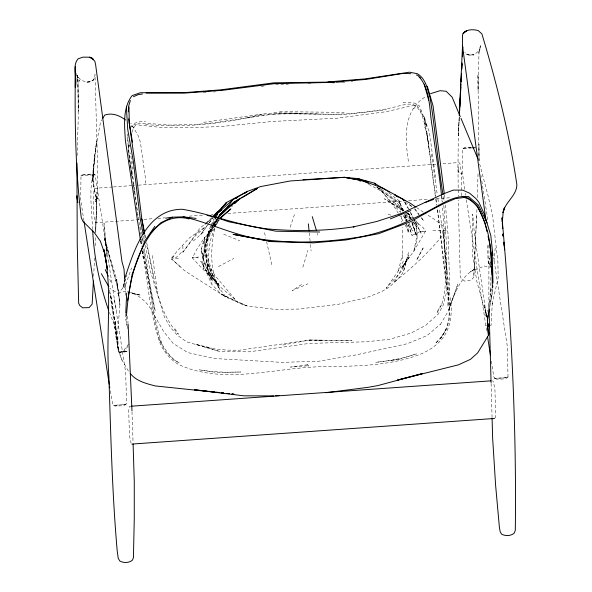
<?xml version="1.0" encoding="UTF-8"?>
<svg xmlns="http://www.w3.org/2000/svg" width="592" height="592" viewBox="0 0 592 592"><rect width="100%" height="100%" fill="white"/><g stroke="black" fill="none" stroke-linecap="round" stroke-linejoin="round"><path stroke-width="0.44" stroke-dasharray="2.96 2.22" d="M478.972 160.269L478.987 144.204L479.002 160.846M479.002 160.95L477.929 74.274L478.077 90.805L478.965 53.199L480.771 44.652L478.514 53.102L479.986 49.077C477.33 53.731 470.736 56.839 465.8 53.931L469.619 55.1L473.911 54.901L468.168 54.975L464.809 52.318M461.279 195.782L461.331 191.253M461.338 190.35L461.516 173.138L459.954 163.658L459 162.563L441.491 163.799M128.782 144.714L128.679 152.832L131.609 173.626M490.827 277.441L490.59 294.986L491.249 287.86L489.221 302.971M77.123 155.689L78.218 119.007L78.033 81.474L77.493 75.917L78.492 111.266L78.033 81.474L76.331 73.179L79.461 81.245L77.027 75.354C79.691 80.638 85.981 82.969 91.582 81.533L93.24 80.209L94.779 77.833L91.582 81.533L85.958 82.258L89.806 81.881L93.24 80.209L94.639 78.033L94.994 74.518L97.761 170.452L97.436 198.002L95.608 201.805L96.873 198.091L95.593 232.752L96.925 192.259L95.704 232.234M93.262 184.142L96.363 198.379C89.303 173.367 96.045 146.868 100.536 121.996L101.92 119.71M95.534 237.688L95.105 246.894M476.908 209.524L473.778 277.16L471.01 280.408L464.609 281.126L460.998 278.144L460.258 276.331L458.326 200.052M477.285 197.521L478.01 174.425L478.758 171.872M213.483 224.879L207.74 235.061L204.906 246.22L207 262.781L215.806 276.523L235.705 300.026L219.232 286.003L208.362 271.876L213.224 279.017L204.447 263.477L201.458 248.566C202.679 262.256 208.354 274.888 218.759 284.116C209.146 276.064 200.718 267.125 192.356 257.868L196.788 249.38L204.499 237.621L203.448 268.983L201.458 248.566L204.499 237.621L213.601 227.35M415.554 220.276L418.818 224.331L416.539 222.355L423.102 227.617L425.433 231.161L413.845 251.186L401.102 268.354L409.183 257.187L402.427 267.821L408.931 254.952L401.968 270.699L386.25 288.178L398.357 270.892L403.167 261.583C401.576 250.216 403.707 238.709 402.308 227.291M129.515 144.581L129.441 146.379L129.182 145.543M125.733 313.886L125.526 318.4L127.31 326.939M476.619 216.087L473.778 277.16M459.185 117.475L458.326 135.783L457.964 166.803L458.282 196.359M486.935 317.475L485.055 314.552L485.218 311.037L476.96 281.992L472.697 255.988L472.756 214.186L474.392 233.87L486.506 316.498L484.212 304.932L487.001 316.594M459.214 117.586L458.326 135.783L459.281 117.394M93.617 276.427L94.55 257.964M92.648 229.474L90.887 199.941L90.946 188.966L96.526 141.303L92.485 181.64L94.89 155.215M92.485 181.64L93.736 168.372L93.854 186.88M493.972 261.213L495.423 245.932M126.362 316.898L127.273 328.619M145.299 183.35L145.669 179.894L140.415 142.309L137.936 135.131L130.802 123.217M489.947 303.888L491.834 295.023L492.529 288.6M214.711 228.771C210.419 248.906 209.701 271.01 219.78 289.577L214.023 278.529L207 262.781L213.638 277.108L206.601 253.554L208.347 235.897L204.906 246.22L213.446 227.047M215.029 227.039L216.45 219.255M489.843 306.501L492.463 292.13L492.381 288.615M124.675 278.765L122.759 288.496L123.499 285.98M486.099 316.461L487.571 310.289M398.357 270.892L402.405 254.434M441.691 304.673L438.82 308.166L436.859 313.242L441.691 304.673L444.4 294.098L445.517 282.081L444.614 243.083L442.579 206.504M182.869 245.872L182.921 252.229L195.345 235.86L205.135 227.054L189.47 237.88L177.089 251.274L171.073 258.667L173.597 256.521L171.562 259.044L184.689 270.773L226.085 297.243L221.23 294.046L246.812 305.894L226.085 297.243L205.683 270.041L212.683 281.23L200.806 261.25L205.683 270.041L211.418 284.005L221.23 294.046L240.034 303.504L246.812 305.894L274.111 309.305L298.028 309.091L337.958 304.384L366.707 297.576L381.588 291.627L389.469 287.083L401.11 275.613L403.648 271.055L408.776 251.378M403.648 271.055L406.297 261.383L393.754 282.458C412.942 267.073 431.427 250.431 446.139 230.606L443.66 226.507L434.365 219.329L424.708 213.098M124.727 281.785L126.703 275.073M441.625 336.767L435.194 343.471C451.689 330.78 450.682 307.507 447.16 289.059C442.794 262.434 441.136 235.461 437.125 208.784M489.591 302.505L491.834 295.023M302.852 267.162L307.907 250.416M130.521 128.568L131.298 126.037L134.628 124.564L160.861 127.435L187.331 127.791L221.201 126.503L272.764 121.449L337.063 118.193L386.11 111.71L409.094 106.39L414.726 105.406L416.997 105.561C421.926 111.688 424.605 119.673 426.603 127.221L424.249 116.025L426.114 124.609L424.627 127.746M124.246 283.02L122.625 288.297L118.163 293.514L109.727 288.304M124.512 282.147L125.326 279.505M290.161 227.187L294.868 213.32M485.055 314.552L485.78 312.465M214.593 228.157L210.463 240.012L208.177 255.389L208.021 269.138L214.038 280.112L219.232 286.003L211.092 272.453L204.358 248.462L208.769 231.235L211.884 226.366M215.777 224.768L218.137 217.989M132.001 132.275L133.57 127.798L136.049 124.72L139.564 123.38L144.441 123.254L170.267 125.067L197.277 124.379L212.809 122.907L273.837 114.004L288.06 113.553L343.752 114.685L386.502 109.749M124.505 287.971L125.386 285.462M125.682 284.626L131.587 267.91M213.083 224.627L207.74 235.061L213.623 226.936M213.401 223.813L215.636 218.1M210.73 226.137L209.679 228.564L211.662 224.834M211.078 225.323L214.223 218.041M213.816 226.218L217.153 218.714M212.054 224.087L215.873 218.13M213.601 224.967C204.558 237.762 204.669 254.405 208.021 269.138L204.358 248.462L203.463 258.689L208.769 231.235L202.938 244.111L215.791 225.53M214.03 224.176L216.613 219.425M213.927 224.094L217.456 217.826M130.366 292.611L140.082 295.053L131.557 292.862L138.572 296.222L144.522 301.062L148.821 305.761L163.584 331.394L173.16 343.397L187.657 352.551L214.607 358.537L281.829 362.363L318.563 361.253L356.206 354.867L407.237 343.737L426.936 335.634L440.515 324.201M217.53 218.722L208.014 235.268L212.646 227.794M408.413 161.379C404.943 138.617 402.893 109.564 426.166 96.422M440.33 324.527L448.166 311.311L457.912 283.968L448.499 310.289C454.36 294.831 459.762 276.575 475.746 268.59L470.174 271.765L484.441 266.015L490.494 267.251L488.156 261.686L487.364 243.837M446.116 329.108L440.433 338.587L446.819 328.641L449.794 317.142L449.002 299.086L444.57 267.717L437.384 208.273M204.085 238.25L204.499 237.621M182.921 252.229L199.859 228.238L206.26 223.036M216.309 224.782L217.849 222.555L214.208 226.662M218.959 219.514L214.156 226.196M216.894 219.284L212.772 224.975L217.997 219.758M208.406 223.872L200.725 234.388L208.724 223.584M209.257 222.866L212.454 218.544M109.505 289.88L115.854 336.456L118.629 351.522L120.05 352.869L123.928 351.663L128.042 346.157M208.924 223.169L212.565 218.307M413.756 108.832L415.85 106.064L416.997 105.561M128.73 343.93L123.114 351.241L119.873 351.907L118.341 350.952L115.218 321.449L117.852 347.452M213.853 226.418L219.861 219.536M494.956 418.019L495.615 417.301L495.733 415.406L494.897 388.641L493.299 381.596L492.463 380.76M206.097 223.288L211.677 217.678M231.568 206.808L232.848 205.528M180.234 266.629L171.562 259.044L175.55 258.045L181.596 252.251M213.446 224.383L218.796 219.632M193.332 240.996L204.499 231.191M204.854 224.531L212.299 218.3M206.971 222.459L212.661 217.834M301.535 284.493L292.285 290.546L307.921 283.834M282.865 345.018L309.631 340L352.04 340.622L309.631 340L239.405 350.212L227.121 350.138L215.836 349.11L205.372 347.134L195.538 344.226L211.477 348.066M218.448 266.57L233.766 258.445M413.038 234.92L419.898 231.672L425.433 231.161L419.898 231.672M118.163 293.514L125.067 291.279L129.485 292.389M134.184 123.432L138.572 122.019L145.558 121.175M398.927 359.351L416.435 353.89L404.321 357.598L390.705 360.395L375.809 362.356L398.927 359.351L390.705 360.395M145.514 124.579C184.697 127.909 224.227 123.987 262.249 114.108C292.026 110.674 322.129 116.187 352.011 113.353C367.536 112.058 383.046 110.045 398.142 106.153C403.248 105.028 408.591 103.082 413.793 104.754L417.249 107.359L420.157 111.466L422.57 116.742L426.669 131.002L435.253 195.774M490.198 325.622L491.064 325.445L492.278 303.148L491.915 304.998L498.175 277.922L497.894 261.812L492.625 216.102L487.912 195.145L479.513 163.362M247.241 117.756C270.981 112.362 295.378 114.123 319.51 114.041M261.213 86.425L264.816 85.899M203.574 122.352L262.249 114.108M307.781 364.731L290.457 367.077L308.247 365.782L308.284 366.507L307.781 364.731L308.247 365.782M351.1 81.622L352.913 81.422M122.3 404.706L125.637 404.417L126.681 403.618L124.35 405.402L121.915 405.838L114.826 406.053L113.449 405.335L119.458 404.928M471.683 147.933L462.211 148.91L465.075 147.541L472.668 147.164M123.928 351.663L128.094 351.3L120.05 352.869L126.066 351.16L119.873 351.907M131.394 406.193L129.626 406.334L128.664 409.368L129.493 436.082L131.076 443.127M203.174 92.752L206.675 92.485M213.668 91.945L215.414 91.804M343.175 82.266L344.921 82.14M471.432 147.556L463.425 148.148L462.411 150.161L462.308 172.228L464.779 189.832M112.517 186.983L94.705 188.374L93.936 189.588L93.499 212.276L95.053 221.719L96 222.71L139.349 219.662M113.435 186.917L134.636 185.422M138.321 185.163L436.881 164.125M143.96 219.336L154.105 218.618M157.79 218.359L165.168 217.841M189.144 216.147L202.982 215.177M211.277 214.593L213.127 214.459M227.883 213.423L402.183 201.139M408.635 200.688L428.009 199.319M436.304 198.734L451.06 197.698M332.682 82.969L334.458 82.91M402.908 102.764L410.212 102.542L415.214 103.245L419.587 106.027L429.437 132.312L435.83 179.805M308.01 83.738L313.264 83.613M309.298 340.193L309.675 340.681L323.025 340.541L317.305 340.393M275.635 84.449L288.408 84.39M279.55 111.673L344.122 112.391M145.329 245.236L150.213 270.67L164.435 316.994L170.311 327.332L177.393 335.272L186.561 341.821L219.565 351.433L249.054 351.826L309.438 343.39L366.603 341.776L389.595 339.283L411.055 333.104L425.641 325.393L438.235 314.063L443.179 305.324L446.879 290.864L446.745 247.5L443.748 204.699M446.139 230.606L432.604 230.214M131.298 126.037L132.349 126.074L134.169 128.553M273.815 112.813L301.091 113.923M485.706 325.704L486.55 325.852M388.049 214.4L391.527 215.251M140.082 295.053L125.067 291.279M175.55 258.045L179.598 259.096M205.372 347.134L219.565 351.433M359.625 181.256L361.372 181.803M223.702 234.21L239.767 240.715M379.198 188.056L383.327 189.877M368.476 184.223L379.872 190.306L400.044 203.33L380.279 188.485M460.924 173.449L462.13 174.144L460.006 172.908M403.714 210.271L384.386 198.794L403.411 210.967M407.215 213.401L409.494 214.859L411.699 218.648M416.664 207.614L423.243 212.099M405.165 202.079L411.854 206.712M389.048 192.985L399.193 200.947L403.389 210.87M376.986 187.131L395.722 201.791L401.554 207.622L403.611 210.56M409.22 204.277L412.025 206.527M403.825 210.293L391.778 200.599L402.286 210.811M407.37 213.15L409.494 214.859L410.722 218.1M407.925 213.364L413.253 217.708M407.681 213.283L409.494 214.859L410.589 218.3M376.889 187.139L383.105 192.851L394.561 207.407L398.431 213.446M378.643 187.879L400.333 212.195M403.115 215.688L405.35 218.478L406.216 220.89M405.779 214.837L409.05 218.959M411.78 222.4L412.876 223.769L415.799 234.669L411.958 222.607M414.504 208.872L418.914 214.615M421.119 217.486L423.879 221.075L421.215 217.456M414.829 208.776L419.084 214.563M405.794 211.943L410.626 218.714M412.779 221.726L416.539 226.995L417.131 234.802L417.034 239.812L413.845 251.186L417.131 234.802L416.302 228.098L414.134 219.144M405.668 213.497L409.782 219.366M159.492 339.963C164.805 348.732 169.852 358.123 179.383 363.059L172.797 359.011L165.027 350.745L159.492 339.963L154.956 321.826L143.693 250.327M398.919 214.193L403.019 221.06M174.951 328.76L178.429 334.228C156.355 310.519 154.408 274.681 146.468 244.614M490.82 266.082L488.156 261.686L490.65 267.029M404.81 202.36L409.531 210.234M117.986 349.946L122.078 360.269L129.086 372.25M413.453 221.682L416.539 226.995L414.178 219.121M404.639 202.264L408.08 208.377M403.3 210.796L401.554 207.622L403.093 210.848M405.113 224.923L409.301 232.656L406.704 224.435M410.212 212.284L413.142 217.923M413.564 218.722L421.112 233.226L414.911 220.905M410.774 212.698L413.253 217.627M405.009 214.881L406.926 218.914M409.116 223.732L412.402 230.954L409.013 223.376M109.705 279.454L110.815 281.918M405.239 214.963L407.503 220.009M109.394 312.361L114.197 324.335L117.275 337.795L118.341 350.952L117.704 331.424L119.932 304.843L118.896 295.423L116.617 279.239L104.236 237.954L117.823 288.304L119.932 304.843L116.617 279.239L117.823 288.304L104.614 237.658L107.048 253.805L104.029 223.28L106.952 258.985M122.078 360.269C113.597 338.876 115.706 314.729 109.868 292.603L115.285 323.225L117.246 340.126M410.722 219.373L409.109 215.177L410.648 219.38M412.261 222.148L412.876 223.769M411.877 222.74L416.805 236.178L412.343 223.561M404.958 214.977L407.104 220.905M408.332 224.287L412.232 235.794L408.288 224.56M404.647 214.186L406.771 220.239M161.668 343.094C151.559 312.236 150.153 279.291 144.048 247.508M205.269 262.715L212.003 283.42M402.575 211.226L399.193 200.947L400.651 212.387M403.951 215.629L405.601 220.912M317.238 233.307L317.763 235.061M424.538 122.855L428.49 143.923M264.543 232.626L265.764 237.999M266.578 241.573L272.061 265.749M406.8 222.496L405.135 215L406.075 220.468M142.065 250.875L155.274 311.2L143.012 248.951M114.234 299.552L116.639 310.556M489.954 259.814L489.599 258.097L490.05 261.472M490.132 260.665L490.664 263.233M145.033 234.728L145.773 238.31M146.69 242.787L154.075 278.625M143.582 236.156L144.285 239.79M144.589 234.846L145.255 238.45M406.704 224.109L408.273 233.218M142.184 250.941C148.111 281.829 149.665 314.004 160.262 343.752C164.243 352.247 170.385 359.618 178.458 364.48C224.501 385.725 276.797 366.899 324.83 366.64C355.725 366.189 387.368 365.982 416.857 355.54C427.002 351.981 436.408 346.202 443.112 337.669C449.58 328.834 451.319 317.911 451.348 307.211C446.96 274.126 444.451 240.811 439.175 207.844M111.007 296.385L115.285 323.225M465.342 193.473L465.63 195.301M466.333 199.852L486.972 332.874M491.353 361.12L493.758 376.608L494.623 378.31L507.092 377.726L508.017 376.608L507.144 345.173L493.624 257.55M83.931 220.838L80.682 199.844L80.971 177.067L82.414 174.973L94.128 174.189L95.297 175.787L125.6 371.954L126.629 402.693L125.793 404.44L113.59 405.476L112.761 404.787L110.223 390.653M480.948 175.402L481.237 177.23M481.799 180.878L487.993 221.038M140.548 240.818L141.377 246.302M435.749 199.208L436.622 205.209M141.029 235.379L129.685 159.966L127.583 136.604M141.562 238.998L142.221 243.519M431.509 154.253L437.355 195.131M437.873 198.764L438.65 204.21M435.956 198.276L426.669 131.002L429.481 151.67M436.089 199.186L436.866 204.64M131.742 174.544L132.386 179.095M133.156 184.563L133.415 186.384L133.163 184.615M133.925 190.025L134.184 191.845L133.933 190.062M131.372 171.902L128.679 152.832L127.332 133.91M131.498 172.805L132.009 176.438M142.827 238.687L143.316 242.217M152.433 255.566L157.391 291.767M132.186 161.505L132.43 163.311M132.919 166.922L133.163 168.727M490.169 262.315L490.842 267.369M140.844 240.944L141.451 245.488M401.102 215.91L401.827 222.059M137.144 210.545L132.874 176.623L130.684 152.98M137.61 214.215L137.84 216.043M140.963 240.803L141.54 245.384M142.228 250.882L143.042 257.305M444.437 194.82L444.984 200.244M140.726 226.699L141.636 233.966M142.095 237.607L142.776 243.06M309.268 232.848L310.09 240.937M310.452 244.533L311.089 250.823M441.514 195.197L442.165 202.153M447.086 271.647L443.253 230.11L448.107 288.896L447.952 306.767L449.631 282.199L447.996 233.662L445.31 203.855M489.066 245.591L489.295 248.218M125.149 287.312L125.83 295.408M441.847 196.44L442.246 201.931M127.539 316.128L128.064 323.387M443.171 196.507L443.489 201.058M309.631 340L309.675 340.681M124.623 280.083L124.727 281.903M132.001 411.736L133.045 442.143M488.903 245.258L488.881 302.601M491.101 383.424L492.063 417.19M423.154 247.974L416.531 260.258L423.154 247.974M97.436 198.002L95.786 200.148L97.436 198.002M97.058 198.505L95.149 200.022L97.058 198.505M508.173 376.838L506.086 378.466L502.157 379.058L496.57 379.154L493.913 377.726L495.001 378.377L498.338 378.192L507.189 377.57L508.173 376.838M81.755 175.114L80.971 175.595L95.467 174.773L92.359 173.826L81.755 175.114M198.387 257.083L192.356 257.868L198.387 257.083M240.796 371.998L216.635 372.464L199.349 369.852L211.862 371.547L225.759 372.235L240.796 371.998M458.948 172.561L457.964 166.803L458.948 172.561"/><path stroke-width="0.89" d="M76.908 163.022L77.249 244.252L78.662 303.2L79.742 305.479L82.621 307.796L89.126 307.603L92.152 304.155L93.388 281.045M487.49 322.67L487.764 315.795M125.778 312.983L126.681 293.114M459.274 115.64L462.53 46.058L462.507 35.342L463.077 33.492C466.674 29.097 473.237 29.178 478.262 30.599L481.895 33.922C496.718 83.302 509.268 133.459 516.846 184.489C516.957 195.619 505.035 201.968 502.963 212.698L504.51 207.422L503.119 212.928L502.356 221.356L502.675 228.645L502.305 223.273M459.392 113.945L460.894 83.916M459.422 114.641L459.71 109.12M459.806 107.285L460.28 98.087M460.472 94.409L460.85 87.054M461.138 81.541L461.471 75.103M461.804 68.665L462.041 64.069M462.419 56.714L462.663 52.118L462.389 56.603M460.99 82.096L461.442 73.904M461.693 69.353L462.041 62.981M128.316 111.851L128.782 105.672L130.388 100.514M126.451 316.002C128.531 287.216 133.992 257.609 150.96 233.566C159.426 221.267 174.507 214.755 189.085 218.951M492.633 287.682L492.833 285.847M334.584 82.014L273.941 82.828L220.742 89.843L185.296 92.574L140.415 92.722L132.134 95.601C122.47 108.003 124.535 125.571 125.363 140.26L140.408 239.908M127.591 300.766L132.179 274.17L144.848 240.922L154.867 226.285M217.234 214.933L217.553 213.201L232.7 199.867L247.574 191.327L260.584 186.598L290.198 180.974L344.241 177.319L357.894 178.577L374.425 183.172L386.095 190.306M489.355 309.194L487.386 319.969L488.43 335.353L477.611 352.965L470.418 359.366L458.393 364.857L397.513 380.057L422.192 373.67L377.689 385.621L368.202 387.316L325.755 392.755M124.675 278.765C133.696 251.245 146.276 209.05 182.314 209.272C211.951 214.267 240.063 226.299 270.181 229.148C298.235 231.442 326.399 231.013 354.245 226.729L353.239 226.899L376.83 221.452L400.777 213.675L443.926 193.658L453.28 190.113L462.685 190.113L469.626 193.214L475.827 198.49L478.824 202.161L484.278 213.986L490.812 235.549L492.87 255.448M489.31 332.941L488.43 335.353L487.527 324.438M215.954 217.286L217.553 213.201L221.941 210.005M214.578 217.227L215.621 214.8L226.462 202.508L247.574 191.327L244.644 193.466M102.838 118.185L104.68 115.129C111.94 112.399 119.658 115.484 125.489 119.984M224.442 205.483L226.462 202.508L216.938 213.386L219.062 211.707M227.942 206.667L232.7 199.867M213.608 216.924L217.257 212.062L220.868 209.39M217.9 217.042L228.201 205.898M151.189 232.745L160.772 222.74L172.413 217.175L183.276 216.827L196.115 218.411M212.299 217.049L217.257 212.062M234.78 203.611L239.272 199.141L229.77 206.741L218.433 217.146M219.462 219.04L230.843 208.939L219.321 218.537M229.681 206.253L219.506 214.977L233.988 202.042L257.416 188.411L241.64 197.98M231.043 205.091L233.759 202.767M236.067 198.224L238.199 196.544L236.03 198.15M234.543 202.286L236.119 201.332M237.703 200.37L240.063 198.934M133.474 96.696L138.38 94.565L142.524 94.01M390.402 218.862L410.841 210.597M425.189 202.516L433.655 199.378M430.562 93.677L440.048 90.702L446.198 91.272L452.147 97.199L460.287 116.691M487.105 222.918L478.38 205.076L468.642 196.611C455.13 195.145 443.238 202.967 431.886 209.139C408.14 221.852 383.276 233.389 356.451 237.51C324.764 242.483 292.344 243.771 260.539 239.146C233.736 235.401 209.546 222.622 183.276 216.827M165.664 218.145L172.413 217.175M472.542 147.859L475.11 147.637M327.872 81.94L364.99 78.906L409.435 72.194L417.286 73.682C425.848 78.729 427.602 89.244 430.125 98.006C435.401 130.092 437.606 162.593 443.045 194.687M131.394 406.193L490.909 380.848M131.89 444.074L494.527 418.47M361.83 180.516L367.987 181.633L344.241 177.319L302.971 179.753M273.682 395.9L243.808 395.819L194.442 389.758L214.563 392M275.502 395.804L279.15 395.619M336.419 81.992L342.849 81.903M146.098 93.055L184.097 93.122L222.311 90.339L274.718 83.627L329.078 82.466L366.13 79.395L403.1 73.401L410.841 73.697M319.695 232.012L275.828 231.191L228.542 221.726L216.768 217.627L207.015 215.362M271.883 241.603L233.196 234.373L271.883 241.603L313.405 242.868L345.802 239.989L378.517 233.722L410.582 221.689L433.122 209.094L444.096 203.47L455.374 198.631L464.209 197.499C479.246 201.317 483.19 218.862 487.571 231.598C491.737 250.016 492.004 268.946 492.359 287.742M219.107 392.622L154.986 385.91C146.046 383.438 136.293 381.189 130.299 373.485M220.942 392.814L223.687 393.103M226.44 393.391L229.185 393.68M216.391 392.2L219.136 392.503M221.882 392.814L223.709 393.014M227.372 393.421L229.2 393.628M344.241 177.319L360.069 180.197M462.293 196.574L468.383 198.017L477.463 205.942L485.055 222.844L487.046 231.738M416.339 74.962L418.056 75.524C430.932 89.155 429.119 109.764 432.256 127.028C435.231 149.769 439.116 172.383 441.514 195.197M363.799 180.982L357.894 178.577L360.336 179.879M368.461 183.328L361.024 180.049L383.387 188.352L402.915 199.208L405.017 200.895M91.494 58.134L89.71 57.202L82.998 57.128L78.1 58.823C71.632 66.075 77.7 78.507 75.295 87.202L75.369 66.511C74.784 116.935 74.984 167.484 81.282 217.604L82.873 221.275L94.483 232.848L100.337 241.085L104.643 253.361L107.455 269.353L103.859 249.454C112.998 291.027 105.539 333.999 108.869 376.12C110.778 434.343 112.125 492.603 117.179 550.671L118.237 558.374L119.821 561.009C123.536 563.17 129.1 563.059 132.386 560.158L133.422 557.723L134.273 518.289L134.273 481.799L133.104 443.985M387.649 191.253L389.21 192.208M92.197 58.608L94.846 61.265L95.63 64.728L121.952 261.516L124.039 269.153L124.579 279.165M415.939 207.119L410.093 203.137L394.753 194.857L397.728 196.921M419.158 77.093L420.564 78.159M487.771 323.469L488.985 324.542M375.594 184.415L374.425 183.172L375.631 184.512M489.495 326.192L487.334 323.839L489.303 326.74M487.453 323.528L489.355 326.606M403.862 200.784L402.915 199.208L403.781 200.732M101.38 273.719L108.854 286.772M105.25 269.597L108.218 276.168M460.998 118.385L477.633 158.205M108.713 310.652C99.856 284.878 93.95 257.69 92.7 230.399M312.28 216.694L316.454 230.688M427.254 86.21L433.018 105.709L444.318 193.91M424.227 84.175L428.712 100.129M488.045 236.193L490.627 247.767L491.515 263.951M141.71 218.596L144.663 232.93M143.234 234.336L140.097 217.989L133.311 161.327L127.702 129.256L126.392 106.982M462.907 48.026L462.53 46.058L485.943 220.668M144.418 233.944L141.88 219.04M132.445 142.147L129.308 123.351L128.945 107.048M487.534 336.522L490.502 355.651M84.079 221.756L109.231 384.26M109.52 386.088L109.801 387.908M141.74 218.174L134.295 158.723L128.649 118.726M76.945 196.648L77.759 202.656L76.938 195.649M504.517 247.582L503.807 242.172L504.665 249.817M308.351 223.865L309.083 231.05M124.771 282.813L125.075 286.41M502.208 221.467L502.016 217.849C511.259 321.73 516.661 426.062 515.299 530.373L514.152 533.207C510.859 536.071 505.309 536.315 501.594 534.125L500.203 531.86L499.389 527.213L495.585 484.989L492.64 438.161L492.085 418.107M491.663 266.644L492.107 274.74M128.131 324.298L131.972 410.818M491.071 382.506L488.903 303.518M492.181 252.103L493.003 283.102M464.794 31.968L463.077 33.492L466.755 30.614L464.794 31.968M233.766 394.161L231.931 393.969L233.773 394.139M92.137 58.245L89.71 57.202L93.603 59.548L92.137 58.245M502.993 235.934L502.889 234.129L502.993 235.934"/></g></svg>
